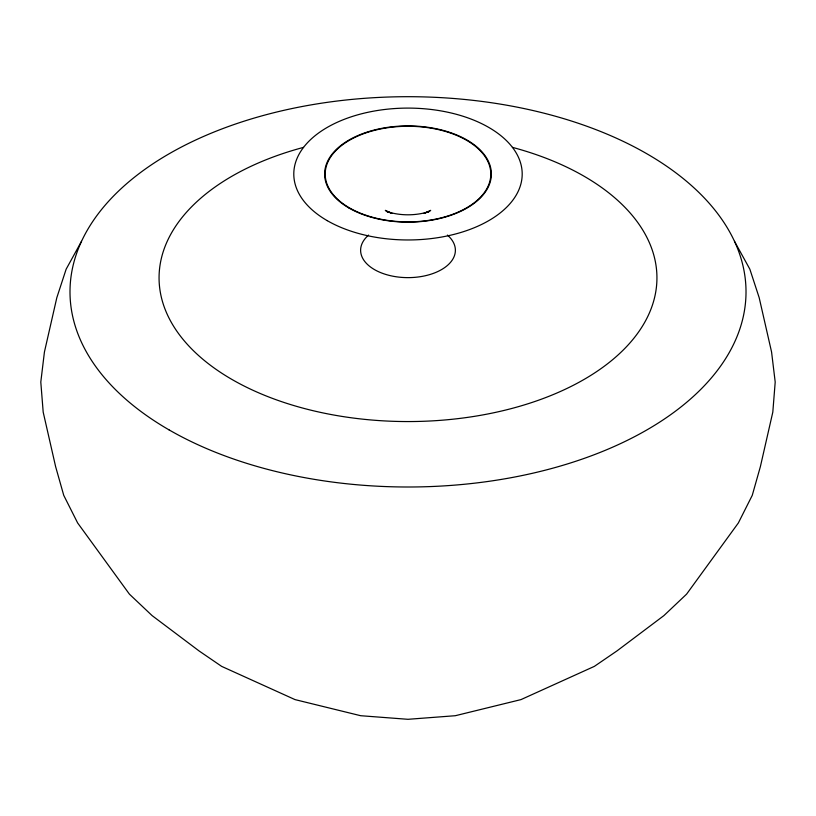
<?xml version="1.0" encoding="UTF-8"?>
<svg xmlns="http://www.w3.org/2000/svg" width="816" height="816" viewBox="0 0 816 816"><rect width="100%" height="100%" fill="white"/><g stroke="black" fill="none" stroke-linecap="round" stroke-linejoin="round"><path stroke-width="1.22" d="M81.498 241.342L66.147 269.178L56.824 297.667L44.431 351.992L40.8 382.051L43.187 412.121L55.621 466.63L63.74 495.343L77.642 522.954L129.418 594.15L152.092 615.601L199.053 650.933L221.646 666.376L295.025 699.608L360.682 715.714L408 719.304L455.318 715.714L520.975 699.608L594.354 666.376L616.947 650.933L663.908 615.601L686.582 594.15L738.358 522.954L752.26 495.343L760.379 466.63L772.813 412.121L775.2 382.051L771.569 351.992L759.176 297.667L749.853 269.178L734.502 241.342M428.624 211.834L430.685 210.365L424.034 213.302L428.818 211.701C415.313 215.842 400.687 215.842 387.182 211.701L391.966 213.302L385.315 210.365L387.376 211.834M447.403 235.079A47.379 27.356 0 0 1 439.243 270.841A47.379 27.356 0 0 1 376.757 270.841A47.379 27.356 0 0 1 368.597 235.079M512.448 147.37A248.941 143.728 0 0 1 603.442 366.853A248.941 143.728 0 0 1 212.558 366.853A248.941 143.728 0 0 1 303.552 147.37M168.983 429.838A338.018 195.157 0 0 0 734.502 342.353A338.018 195.157 0 0 0 320.515 103.346A338.018 195.157 0 0 0 168.983 429.838M366.598 215.475A82.804 47.807 0 0 0 490.804 174.073A82.804 47.807 0 0 0 366.598 132.671A82.804 47.807 0 0 0 366.598 215.475M349.054 208.06A83.365 48.124 0 0 0 488.519 186.487A83.365 48.124 0 0 0 386.427 127.541A83.365 48.124 0 0 0 349.054 208.06M327.247 220.657A114.199 65.933 0 0 0 518.303 191.097A114.199 65.933 0 0 0 378.44 110.344A114.199 65.933 0 0 0 327.247 220.657"/></g></svg>
